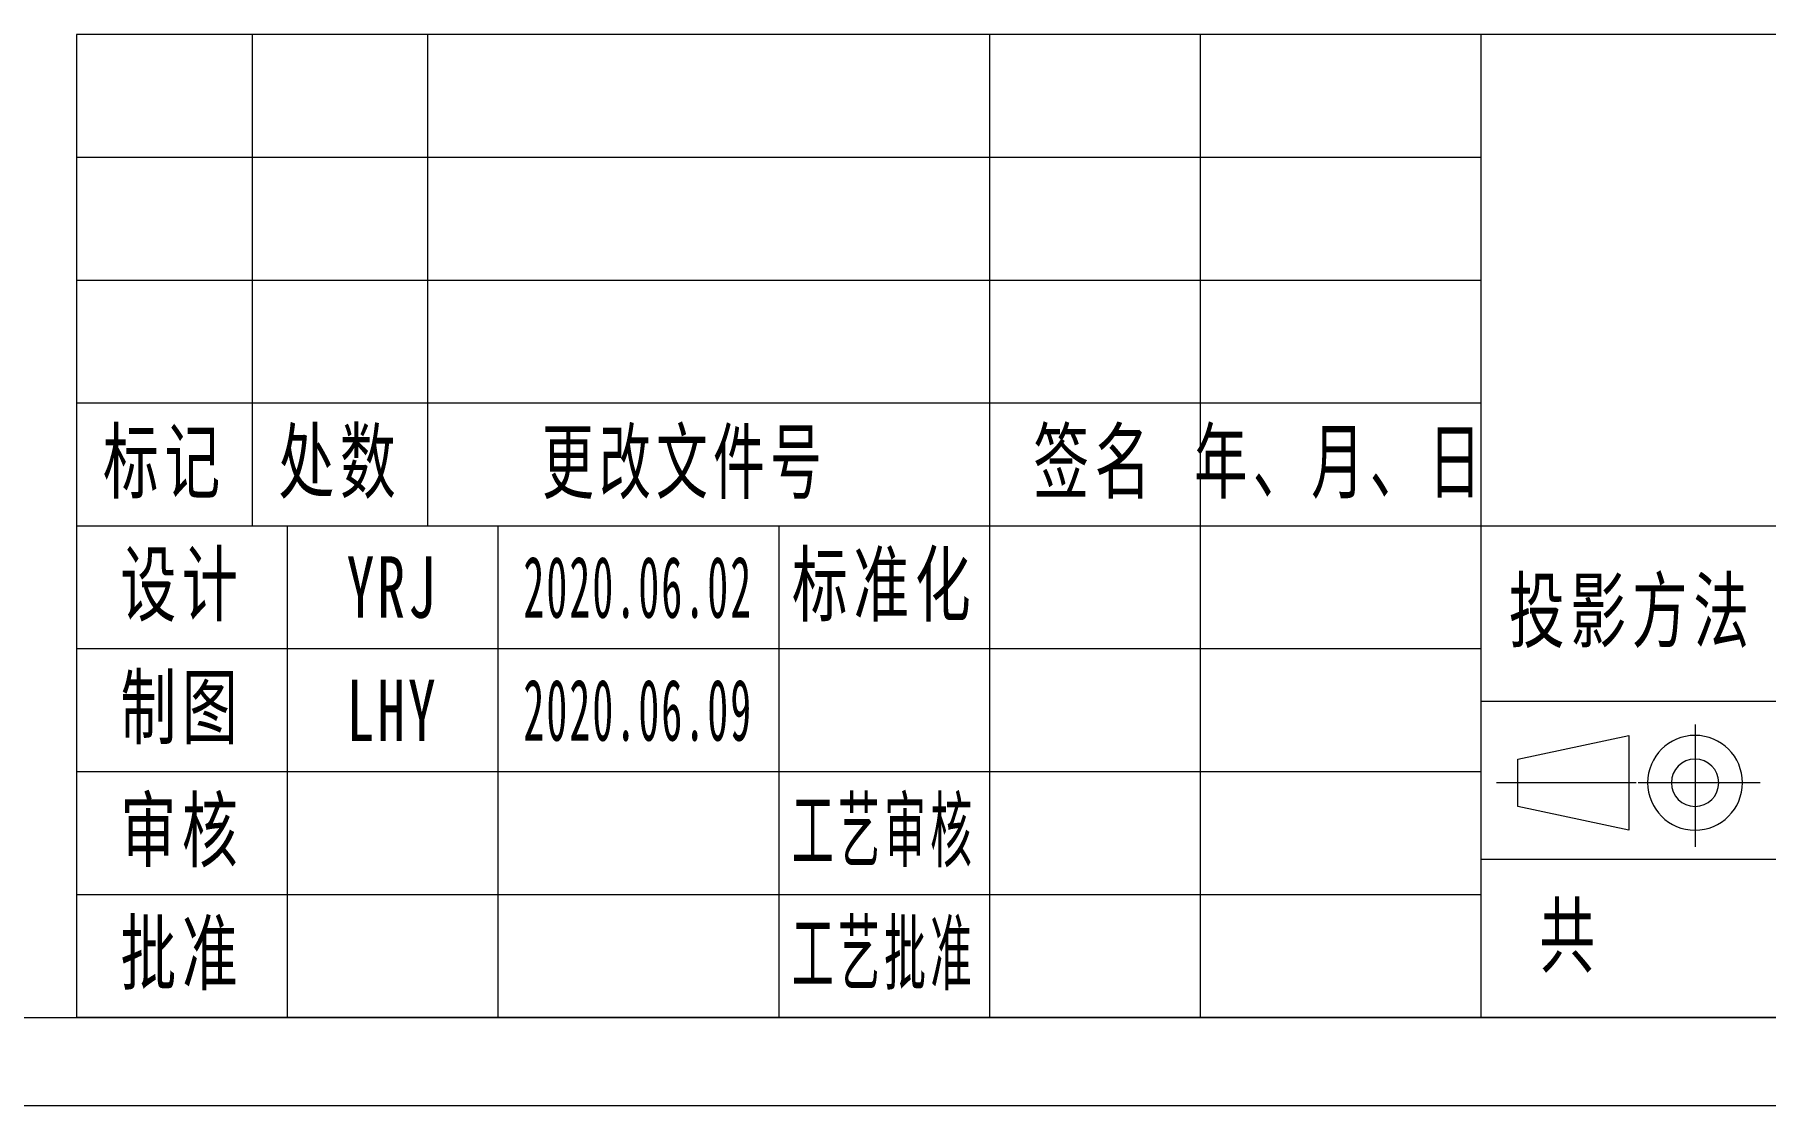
# Model space of a CAD drawing. Header units: millimetres. Extents: x -15766 to 80009, y -9701 to 15159.
# Drawn here: x 10945.4 to 11044, y 13253.7 to 13314.7 of the extents above; entities that cross this region are included whole.
import ezdxf

# ---------------------------------------------------------------- set-up
doc = ezdxf.new("R2010")
doc.units = ezdxf.units.MM
doc.linetypes.add('CENTER-HOKUTO_1', pattern=[16, 13, -1, 1, -1])
for name, color, linetype, lineweight in [('CDRAFT0', 7, 'Continuous', 18), ('title_frame', 7, 'Continuous', 18), ('尺寸线层', 3, 'Continuous', 18), ('粗实线层_1', 7, 'Continuous', 15), ('细实线层', 7, 'Continuous', 18)]:
    doc.layers.add(name, color=color, linetype=linetype, lineweight=lineweight)
doc.styles.add('UserTxtStyle1', font='', dxfattribs={"width": 0.618357})
doc.styles.add('UserTxtStyle2', font='', dxfattribs={"width": 0.634692})
doc.styles.add('标准', font='', dxfattribs={"width": 0.667})
doc.styles.get('UserTxtStyle1').set_extended_font_data('宋体')
doc.styles.get('UserTxtStyle2').set_extended_font_data('宋体')
doc.styles.get('标准').set_extended_font_data('宋体')

# ---------------------------------------------------------------- blocks, each defined once
blk = doc.blocks.new('*X588')
at = {"layer": 'CDRAFT0'}
blk.add_line((0, 0), (420, 0), dxfattribs=at)
at = {"layer": '粗实线层_1'}
blk.add_line((25, 5), (415, 5), dxfattribs=at)

msp = doc.modelspace()

# ---------------------------------------------------------------- linework, layer by layer
at = {"layer": '粗实线层_1'}
for p, q in [((11127.8177, 13314.73384), (10947.8177, 13314.73384)), ((10947.8177, 13314.73384), (10947.8177, 13258.73384)), ((11027.8177, 13314.73384), (11027.8177, 13258.73384)), ((11077.8177, 13286.73384), (10947.8177, 13286.73384)), ((10987.8177, 13286.73384), (10987.8177, 13258.73384)), ((11027.8177, 13279.73384), (10947.8177, 13279.73384)), ((11027.8177, 13272.73384), (10947.8177, 13272.73384)), ((11077.8177, 13267.73384), (11027.8177, 13267.73384)), ((11027.8177, 13265.73384), (10947.8177, 13265.73384)), ((11127.8177, 13258.73384), (10947.8177, 13258.73384))]:
    msp.add_line(p, q, dxfattribs=at)
at = {"layer": '细实线层'}
for p, q in [((10957.8177, 13314.73384), (10957.8177, 13286.73384)), ((10967.8177, 13314.73384), (10967.8177, 13286.73384)), ((10999.8177, 13314.73384), (10999.8177, 13258.73384)), ((11011.8177, 13314.73384), (11011.8177, 13258.73384)), ((11027.8177, 13307.73384), (10947.8177, 13307.73384)), ((11027.8177, 13300.73384), (10947.8177, 13300.73384)), ((11027.8177, 13293.73384), (10947.8177, 13293.73384)), ((10959.8177, 13286.73384), (10959.8177, 13258.73384)), ((10971.8177, 13286.73384), (10971.8177, 13258.73384)), ((11077.8177, 13276.73384), (11027.8177, 13276.73384))]:
    msp.add_line(p, q, dxfattribs=at)
at = {"layer": '细实线层', "color": 2, "linetype": 'CENTER-HOKUTO_1', "lineweight": 18}
for p, q in [((11040.01583, 13275.43367), (11040.01583, 13268.45687)), ((11036.66574, 13272.11267), (11028.70769, 13272.11267)), ((11043.72817, 13272.11267), (11036.77252, 13272.11267))]:
    msp.add_line(p, q, dxfattribs=at)
at = {"layer": '细实线层', "color": 3}
for p, q in [((11029.91937, 13273.46267), (11036.24642, 13274.81267)), ((11036.24642, 13274.81267), (11036.24642, 13269.41267)), ((11029.91937, 13270.76267), (11029.91937, 13273.46267)), ((11036.24642, 13269.41267), (11029.91937, 13270.76267))]:
    msp.add_line(p, q, dxfattribs=at)
for radius in [2.7, 1.35]:
    msp.add_arc((11040.01583, 13272.11267), radius, 0, 359.9893827, dxfattribs=at)

# ---------------------------------------------------------------- block references
at = {"layer": 'title_frame'}
msp.add_blockref('*X588', (10712.8177, 13253.73384), dxfattribs=at)

# ---------------------------------------------------------------- texts
at = {"layer": '尺寸线层', "char_height": 3.5, "attachment_point": 5, "line_spacing_factor": 1.15057}
for s, insert, width, style in [('\\T1.1;更改文件号', (10982.45112, 13290.20985), 30, 'UserTxtStyle1'), ('\\T1.1;签名', (11005.8177, 13290.23384), 22, '标准'), ('\\T1.1;年、月、日', (11019.8177, 13290.23384), 30, 'UserTxtStyle2'), ('\\T1.1;标记', (10952.8177, 13290.23384), 18, '标准'), ('\\T1.1;处数', (10962.8177, 13290.23384), 18, '标准'), ('\\T1.1;设计', (10953.8177, 13283.23384), 22, '标准'), ('{\\T1.1;YRJ}', (10965.8177, 13283.23384), 22, '标准'), ('{\\W0.5;\\T1.1;2020.06.02}', (10979.8177, 13283.23384), 16, '标准'), ('\\T1.1;标准化', (10993.8177, 13283.23384), 22, '标准'), ('\\T1.1;投影方法', (11036.4127, 13281.73384), 22, '标准'), ('\\T1.1;制图', (10953.8177, 13276.23384), 22, '标准'), ('{\\T1.1;LHY}', (10965.8177, 13276.23384), 22, '标准'), ('{\\W0.5;\\T1.1;2020.06.09}', (10979.8177, 13276.23384), 16, '标准'), ('\\T1.1;审核', (10953.8177, 13269.23384), 22, '标准'), ('{\\W0.5;\\T1.1;工艺审核}', (10993.8177, 13269.23384), 22, '标准'), ('\\T1.1;共', (11032.88904, 13263.23384), 8, '标准'), ('{\\T1.1;批准}', (10953.8177, 13262.23384), 22, '标准'), ('{\\W0.5;\\T1.1;工艺批准}', (10993.8177, 13262.23384), 22, '标准')]:
    msp.add_mtext(s, dxfattribs=dict(at, insert=insert, width=width, style=style))

doc.saveas('drawing.dxf')
